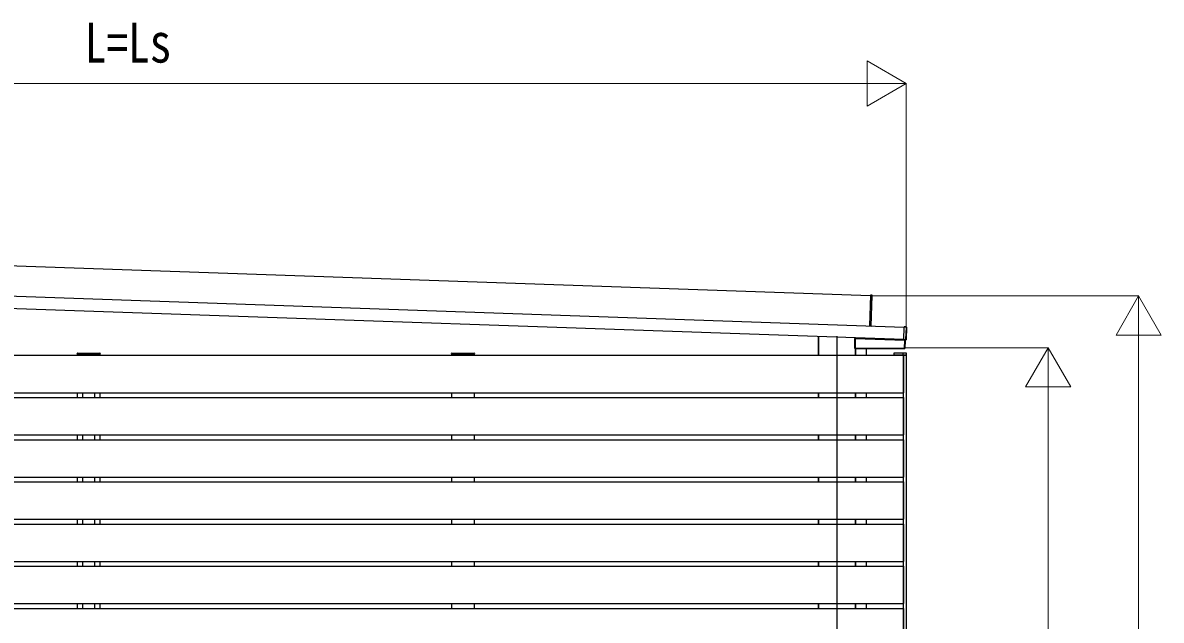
# Model space of a CAD drawing. Units: millimetres, scale not verified. Extents: x -16820 to 16820, y -11880 to 11880.
# Drawn here: x -2346 to 1431, y -6611 to -4628 of the extents above; entities that cross this region are included whole.
import ezdxf
from ezdxf.enums import TextEntityAlignment as Align

# ---------------------------------------------------------------- set-up
doc = ezdxf.new("R2010")
doc.units = ezdxf.units.MM
doc.header["$LTSCALE"] = 40
for name, color, linetype in [('0-3_YKK_11', 7, 'Continuous'), ('0-4_YKK_12', 2, 'Continuous'), ('0-5_YKK_A1', 4, 'Continuous')]:
    doc.layers.add(name, color=color, linetype=linetype)
doc.layers.add('0-6_YKK_D', color=6, linetype='Continuous', lineweight=18)
doc.styles.add('ＭＳ ゴシック', font='')
doc.styles.get('ＭＳ ゴシック').set_extended_font_data('MS Gothic')

msp = doc.modelspace()

# ---------------------------------------------------------------- linework, layer by layer
at = {"layer": '0-3_YKK_11'}
for p, q in [((466.22, -5535.07), (-3847.36, -5384.43)), ((-4416.5, -5464.62), (578.15, -5639.04)), ((-4417.9, -5504.59), (576.76, -5679.01)), ((585.7, -5637.8), (580.01, -5637.6)), ((584.72, -5680.29), (586.18, -5638.31)), ((293.38, -5732.09), (293.38, -5669.12)), ((294.58, -5732.09), (294.58, -5669.16)), ((294.98, -5732.09), (294.98, -5669.17)), ((414.78, -5709.34), (414.78, -5675.87)), ((415.08, -5675.57), (415.46, -5675.58)), ((415.28, -5673.37), (415.28, -5675.37)), ((577.91, -5680.44), (576.71, -5680.4)), ((576.71, -5680.4), (576.71, -5680.4)), ((577.91, -5680.44), (577.91, -5680.44)), ((578.21, -5680.46), (578.18, -5681.24)), ((580.29, -5681.34), (578.27, -5681.27)), ((578.51, -5680.57), (584.2, -5680.77)), ((580.96, -5681.66), (579.99, -5709.35)), ((580.67, -5681.35), (580.29, -5681.34)), ((579.69, -5709.64), (415.08, -5709.64)), ((416.78, -5732.09), (416.78, -5709.64)), ((417.18, -5732.09), (417.18, -5710.09)), ((293.38, -5872.09), (293.38, -5856.09)), ((294.58, -5872.09), (294.58, -5856.09)), ((294.98, -5872.09), (294.98, -5856.09)), ((416.78, -5872.09), (416.78, -5856.09)), ((417.18, -5872.09), (417.18, -5856.09)), ((453.38, -5872.09), (453.38, -5856.09)), ((293.38, -6012.09), (293.38, -5996.09)), ((294.58, -6012.09), (294.58, -5996.09)), ((294.98, -6012.09), (294.98, -5996.09)), ((416.78, -6012.09), (416.78, -5996.09)), ((417.18, -6012.09), (417.18, -5996.09)), ((453.38, -6012.09), (453.38, -5996.09)), ((293.38, -6152.09), (293.38, -6136.09)), ((294.58, -6152.09), (294.58, -6136.09)), ((294.98, -6152.09), (294.98, -6136.09)), ((416.78, -6152.09), (416.78, -6136.09)), ((417.18, -6152.09), (417.18, -6136.09)), ((453.38, -6152.09), (453.38, -6136.09)), ((293.38, -6292.09), (293.38, -6276.09)), ((294.58, -6292.09), (294.58, -6276.09)), ((294.98, -6292.09), (294.98, -6276.09)), ((416.78, -6292.09), (416.78, -6276.09)), ((417.18, -6292.09), (417.18, -6276.09)), ((453.38, -6292.09), (453.38, -6276.09)), ((293.38, -6432.09), (293.38, -6416.09)), ((294.58, -6432.09), (294.58, -6416.09)), ((294.98, -6432.09), (294.98, -6416.09)), ((416.78, -6432.09), (416.78, -6416.09)), ((417.18, -6432.09), (417.18, -6416.09)), ((453.38, -6432.09), (453.38, -6416.09)), ((293.38, -6572.09), (293.38, -6556.09)), ((294.58, -6572.09), (294.58, -6556.09)), ((294.98, -6572.09), (294.98, -6556.09)), ((416.78, -6572.09), (416.78, -6556.09)), ((417.18, -6572.09), (417.18, -6556.09)), ((453.38, -6572.09), (453.38, -6556.09))]:
    msp.add_line(p, q, dxfattribs=at)
for points in [[(468.73, -5635.05), (472.3, -5532.64), (466.32, -5532.07), (466.3, -5532.57), (462.74, -5634.51), (462.73, -5635)], [(576.71, -5680.4), (576.72, -5680.05), (576.74, -5679.55), (578.17, -5638.5), (578.19, -5638), (578.2, -5637.65), (578.2, -5637.65), (579.4, -5637.69)], [(578.1, -5680.45), (578.07, -5681.26), (415.47, -5675.58)], [(453.38, -5732.09), (453.38, -5710.09), (452.88, -5710.09), (417.48, -5710.09), (417.18, -5710.09), (416.78, -5710.09)], [(424.15, -5709.64), (424.28, -5709.89), (424.28, -5710.09)], [(450.78, -5710.09), (450.78, -5709.89), (450.9, -5709.64)]]:
    msp.add_lwpolyline(points, dxfattribs=at)
for centre, radius, start, end in [((579.64, -5633.68), 4.01, 266.55184, 273.90119), ((577.89, -5684.15), 3.71, 81.82188, 89.76035)]:
    msp.add_arc(centre, radius, start, end, dxfattribs=at)
for centre, major_axis, ratio, start_param, end_param in [((580, -5637.9), (-0.01, -0.3), 0.998135, 3.1415927, 3.9545103), ((585.68, -5638.3), (0.367, 0.342), 0.99628, 5.4996506, 7.06672), ((415.08, -5675.87), (-0.3, 0.01), 0.998133, 4.7490956, 6.3180268), ((415.08, -5675.37), (-0.2, 0.007), 0.998133, 1.607503, 3.1764341), ((578.52, -5680.27), (-0.01, -0.3), 0.998135, 5.4691958, 6.2831853), ((580.66, -5681.65), (0.3, -0.01), 0.998135, 0, 1.5707963), ((584.22, -5680.27), (0.342, -0.367), 0.99628, 5.4996506, 7.06672), ((415.08, -5709.34), (0.213, 0.213), 0.99628, 2.358058, 3.9251274), ((579.69, -5709.34), (-0.209, 0.217), 0.996405, 2.3754474, 3.9077379)]:
    msp.add_ellipse(centre, major_axis=major_axis, ratio=ratio, start_param=start_param, end_param=end_param, dxfattribs=at)
at = {"layer": '0-4_YKK_12'}
msp.add_line((355.88, -8459.59), (355.88, -5668.09), dxfattribs=at)
at = {"layer": '0-5_YKK_A1'}
for p, q in [((471.82, -5533.1), (466.3, -5532.57)), ((462.74, -5634.51), (468.26, -5635.04)), ((468.26, -5635.04), (468.73, -5635.05)), ((585.21, -5638.74), (578.17, -5638.5)), ((579.4, -5637.69), (578.2, -5637.65)), ((579.4, -5637.69), (579.4, -5637.69)), ((580.01, -5637.6), (580, -5637.67)), ((583.78, -5679.8), (585.21, -5638.74)), ((585.71, -5638.76), (584.27, -5679.81)), ((585.71, -5638.76), (585.21, -5638.74)), ((585.23, -5638.24), (585.7, -5637.8)), ((586.18, -5638.31), (585.71, -5638.76)), ((414.78, -5675.87), (415.16, -5675.88)), ((415.16, -5675.88), (415.46, -5675.88)), ((415.16, -5675.88), (415.16, -5708.96)), ((415.46, -5675.88), (415.47, -5675.58)), ((415.63, -5675.38), (415.93, -5675.38)), ((415.63, -5675.39), (415.93, -5675.4)), ((415.93, -5675.38), (415.93, -5673.39)), ((577.78, -5681.05), (415.93, -5675.4)), ((576.71, -5680.4), (577.91, -5680.44)), ((577.8, -5680.44), (577.78, -5681.05)), ((578.08, -5681.06), (577.78, -5681.05)), ((578.51, -5680.5), (578.51, -5680.57)), ((580.29, -5681.34), (580.28, -5681.64)), ((580.58, -5681.65), (580.96, -5681.66)), ((584.2, -5680.77), (583.76, -5680.3)), ((584.27, -5679.81), (583.78, -5679.8)), ((584.27, -5679.81), (584.72, -5680.29)), ((-2165.92, -5727.09), (-2165.83, -5725.54)), ((-2165.92, -5727.09), (-2089.92, -5727.09)), ((-2165.42, -5727.09), (-2165.42, -5732.09)), ((-2165.42, -5727.09), (-2090.42, -5727.09)), ((-2164.84, -5724.59), (-2091, -5724.59)), ((-2090.42, -5727.09), (-2090.42, -5732.09)), ((-2090, -5725.54), (-2089.92, -5727.09)), ((-923.92, -5727.09), (-923.83, -5725.54)), ((-923.92, -5727.09), (-847.92, -5727.09)), ((-923.42, -5727.09), (-923.42, -5732.09)), ((-923.42, -5727.09), (-848.42, -5727.09)), ((-922.84, -5724.59), (-849, -5724.59)), ((-848.42, -5727.09), (-848.42, -5732.09)), ((-848, -5725.54), (-847.92, -5727.09)), ((415.16, -5708.96), (414.78, -5709.34)), ((415.08, -5709.64), (415.46, -5709.26)), ((415.46, -5708.96), (415.16, -5708.96)), ((415.46, -5708.96), (415.46, -5709.26)), ((415.46, -5709.26), (579.32, -5709.26)), ((427.28, -5709.89), (424.28, -5709.89)), ((427.28, -5709.64), (427.28, -5709.89)), ((427.28, -5709.89), (427.28, -5710.09)), ((450.78, -5709.89), (447.78, -5709.89)), ((447.78, -5710.09), (447.78, -5709.89)), ((453.38, -5732.09), (575.39, -5732.09)), ((572.99, -5724.59), (544.98, -5724.59)), ((585.89, -5732.09), (545.89, -5732.09)), ((585.89, -5732.09), (545.89, -5732.09)), ((572.59, -5732.09), (573.58, -5732.09)), ((572.99, -5724.59), (574.98, -5724.59)), ((584.89, -5724.59), (574.98, -5724.59)), ((575.39, -5732.09), (575.39, -5856.09)), ((575.89, -7816.09), (575.89, -5732.09)), ((579.32, -5708.96), (579.32, -5709.26)), ((579.32, -5709.26), (579.69, -5709.64)), ((579.99, -5709.35), (579.62, -5708.97)), ((584.89, -5732.09), (585.89, -5732.09)), ((585.89, -5732.09), (585.89, -5725.59)), ((585.89, -7816.09), (585.89, -5732.09)), ((-2165.42, -5856.09), (-2165.42, -5872.09)), ((-2147.92, -5856.09), (-2147.92, -5872.09)), ((-2107.92, -5856.09), (-2107.92, -5872.09)), ((-2090.42, -5856.09), (-2090.42, -5872.09)), ((-923.42, -5856.09), (-923.42, -5872.09)), ((-848.42, -5856.09), (-848.42, -5872.09)), ((453.38, -5872.09), (575.39, -5872.09)), ((575.39, -5872.09), (575.39, -5996.09)), ((-2165.42, -5996.09), (-2165.42, -6012.09)), ((-2147.92, -5996.09), (-2147.92, -6012.09)), ((-2107.92, -5996.09), (-2107.92, -6012.09)), ((-2090.42, -5996.09), (-2090.42, -6012.09)), ((-923.42, -5996.09), (-923.42, -6012.09)), ((-848.42, -5996.09), (-848.42, -6012.09)), ((453.38, -6012.09), (575.39, -6012.09)), ((575.39, -6012.09), (575.39, -6136.09)), ((-2165.42, -6136.09), (-2165.42, -6152.09)), ((-2147.92, -6136.09), (-2147.92, -6152.09)), ((-2107.92, -6136.09), (-2107.92, -6152.09)), ((-2090.42, -6136.09), (-2090.42, -6152.09)), ((-923.42, -6136.09), (-923.42, -6152.09)), ((-848.42, -6136.09), (-848.42, -6152.09)), ((453.38, -6152.09), (575.39, -6152.09)), ((575.39, -6152.09), (575.39, -6276.09)), ((-2165.42, -6276.09), (-2165.42, -6292.09)), ((-2147.92, -6276.09), (-2147.92, -6292.09)), ((-2107.92, -6276.09), (-2107.92, -6292.09)), ((-2090.42, -6276.09), (-2090.42, -6292.09)), ((-923.42, -6276.09), (-923.42, -6292.09)), ((-848.42, -6276.09), (-848.42, -6292.09)), ((453.38, -6292.09), (575.39, -6292.09)), ((575.39, -6292.09), (575.39, -6416.09)), ((-2165.42, -6416.09), (-2165.42, -6432.09)), ((-2147.92, -6416.09), (-2147.92, -6432.09)), ((-2107.92, -6416.09), (-2107.92, -6432.09)), ((-2090.42, -6416.09), (-2090.42, -6432.09)), ((-923.42, -6416.09), (-923.42, -6432.09)), ((-848.42, -6416.09), (-848.42, -6432.09)), ((453.38, -6432.09), (575.39, -6432.09)), ((575.39, -6432.09), (575.39, -6556.09)), ((-2165.42, -6556.09), (-2165.42, -6572.09)), ((-2147.92, -6556.09), (-2147.92, -6572.09)), ((-2107.92, -6556.09), (-2107.92, -6572.09)), ((-2090.42, -6556.09), (-2090.42, -6572.09)), ((-923.42, -6556.09), (-923.42, -6572.09)), ((-848.42, -6556.09), (-848.42, -6572.09)), ((453.38, -6572.09), (575.39, -6572.09)), ((575.39, -6572.09), (575.39, -6696.09))]:
    msp.add_line(p, q, dxfattribs=at)
for points in [[(468.26, -5635.04), (471.82, -5533.1), (472.29, -5533.11)], [(578.19, -5638), (585.23, -5638.24), (585.21, -5638.74)], [(580, -5637.67), (579.94, -5637.68), (579.9, -5637.69)], [(415.63, -5673.38), (415.63, -5675.38), (415.28, -5675.37)], [(576.74, -5679.55), (583.78, -5679.8), (583.76, -5680.3), (576.72, -5680.05)], [(578.42, -5680.48), (578.45, -5680.49), (578.51, -5680.5)], [(579.32, -5708.96), (579.62, -5708.97), (580.58, -5681.65), (580.28, -5681.64)], [(-4413.61, -5732.09), (-3432.42, -5732.09), (453.38, -5732.09)], [(447.78, -5709.64), (447.78, -5709.89), (427.28, -5709.89)], [(543.99, -5725.52), (543.58, -5732.09), (544.58, -5732.09), (572.59, -5732.09)], [(573.99, -5725.52), (573.58, -5732.09), (574.58, -5732.09), (584.89, -5732.09)], [(-4413.61, -5872.09), (-3432.42, -5872.09), (453.38, -5872.09)], [(-3432.42, -5856.09), (453.38, -5856.09), (575.39, -5856.09)], [(-3432.42, -5996.09), (453.38, -5996.09), (575.39, -5996.09)], [(-4413.61, -6012.09), (-3432.42, -6012.09), (453.38, -6012.09)], [(-4413.61, -6152.09), (-3432.42, -6152.09), (453.38, -6152.09)], [(-3432.42, -6136.09), (453.38, -6136.09), (575.39, -6136.09)], [(-4413.61, -6292.09), (-3432.42, -6292.09), (453.38, -6292.09)], [(-3432.42, -6276.09), (453.38, -6276.09), (575.39, -6276.09)], [(-3432.42, -6416.09), (453.38, -6416.09), (575.39, -6416.09)], [(-4413.61, -6432.09), (-3432.42, -6432.09), (453.38, -6432.09)], [(-4413.61, -6572.09), (-3432.42, -6572.09), (453.38, -6572.09)], [(-3432.42, -6556.09), (453.38, -6556.09), (575.39, -6556.09)]]:
    msp.add_lwpolyline(points, dxfattribs=at)
msp.add_lwpolyline([(415.46, -5708.96), (415.46, -5675.88), (580.28, -5681.64), (579.32, -5708.96)], close=True, dxfattribs=at)
for centre, radius, start, end in [((469.78, -5532.78), 2.07, 351.06854, 4.93146), ((585.21, -5638.74), 0.501, 358.24971, 87.75029), ((415.46, -5675.88), 0.3, 88.05611, 180.04719), ((415.46, -5675.88), 0.3, 88.19064, 179.87538), ((415.46, -5675.88), 0.3, 90.16173, 180.04449), ((415.46, -5675.74), 0.159, 86.02272, 89.97728), ((580.28, -5681.64), 0.3, 357.94657, 87.94647), ((583.77, -5679.79), 0.501, 268.24971, 357.75029), ((-2164.84, -5725.59), 1, 90, 177), ((-2091, -5725.59), 1, 3, 90), ((-922.84, -5725.59), 1, 90, 177), ((-849, -5725.59), 1, 3, 90), ((415.46, -5708.96), 0.301, 180.24971, 269.75029), ((544.98, -5725.59), 1, 90, 176.5), ((574.98, -5725.59), 1, 90, 176.5), ((579.32, -5708.96), 0.301, 270.23913, 357.76087), ((584.89, -5725.59), 1, 0, 90)]:
    msp.add_arc(centre, radius, start, end, dxfattribs=at)
for centre, major_axis, ratio, start_param, end_param in [((468.23, -5635.03), (-0.013, 0.504), 0.060033, 4.3753319, 4.7012916), ((579.4, -5637.65), (0.6, -0.021), 0.061163, 4.712389, 6.2831853), ((415.16, -5675.38), (0, 0.5), 0.061125, 3.1027435, 3.1394501), ((415.46, -5675.38), (0.007, 0.2), 0.854479, 3.1782993, 4.712389), ((415.46, -5675.38), (0.47, -0.016), 0.425228, 4.7490956, 6.2831853), ((415.46, -5675.38), (-0.011, 0.2), 0.151815, 3.0913179, 3.1280246), ((415.43, -5675.38), (0.201, -0.007), 0.992577, 6.2831853, 6.3180268), ((415.43, -5675.38), (-0.501, 0.017), 0.998133, 3.1415927, 3.1764341), ((578.28, -5681.07), (0.5, -0.017), 0.4, 3.1415927, 4.712389), ((577.91, -5680.48), (0.6, -0.021), 0.061163, 6.2831853, 7.8539816)]:
    msp.add_ellipse(centre, major_axis=major_axis, ratio=ratio, start_param=start_param, end_param=end_param, dxfattribs=at)
at = {"layer": '0-6_YKK_D'}
for p, q in [((585.13, -4829.99), (455.23, -4754.99)), ((455.23, -4754.99), (455.23, -4904.99)), ((-4274.88, -4829.99), (435.13, -4829.99)), ((585.13, -4829.99), (325.33, -4829.99)), ((585.13, -4829.99), (455.23, -4904.99)), ((585.13, -5638.76), (585.13, -4828.99)), ((471.73, -5535.17), (1356.88, -5535.17)), ((1355.88, -5535.17), (1280.88, -5665.07)), ((1355.88, -5535.17), (1430.88, -5665.07)), ((1355.88, -5535.17), (1355.88, -5794.98)), ((1280.88, -5665.07), (1430.88, -5665.07)), ((1355.88, -5685.17), (1355.88, -7757.09)), ((578.28, -5707.09), (1056.88, -5707.09)), ((1055.88, -5707.09), (980.88, -5836.99)), ((1055.88, -5707.09), (1130.88, -5836.99)), ((1055.88, -5707.09), (1055.88, -5966.89)), ((980.88, -5836.99), (1130.88, -5836.99)), ((1055.88, -7757.09), (1055.88, -5857.09))]:
    msp.add_line(p, q, dxfattribs=at)

# ---------------------------------------------------------------- texts
at = {"layer": '0-6_YKK_D', "style": 'ＭＳ ゴシック', "width": 0.8}
msp.add_text('L=Ls', height=132, dxfattribs=at).set_placement((-2140.67, -4799.99), align=Align.BOTTOM_LEFT)

doc.saveas('drawing.dxf')
